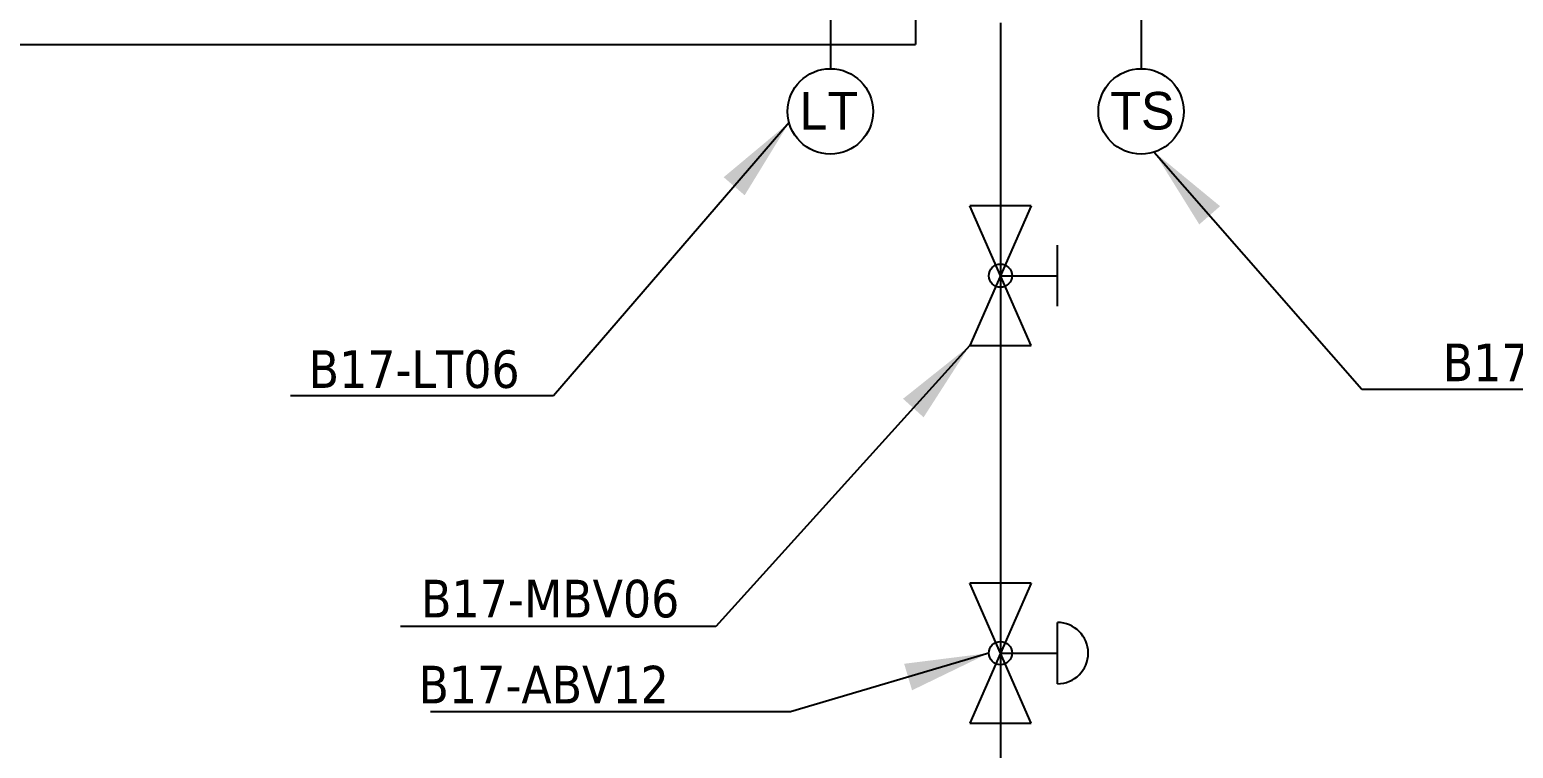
# Model space of a CAD drawing. Header units: millimetres. Extents: x -6314 to 11113, y -129 to 3675.
# Drawn here: x 691.5 to 1132.3, y 662.4 to 876.1 of the extents above; entities that cross this region are included whole.
import ezdxf

# ---------------------------------------------------------------- set-up
doc = ezdxf.new("R2010")
doc.units = ezdxf.units.MM
doc.layers.add('HW LINE', color=1, linetype='Continuous')
doc.dimstyles.new('ISO-25', dxfattribs={"dimtxt": 2.5, "dimasz": 2.5, "dimexe": 1.25, "dimexo": 0.625, "dimtad": 1, "dimtxsty": 'Standard', "dimcen": 2.5, "dimadec": 0, "dimazin": 0, "dimtfac": 1, "dimtmove": 0, "dimatfit": 3, "dimfxl": 1, "dimarcsym": 0})

msp = doc.modelspace()

# ---------------------------------------------------------------- linework, layer by layer
for p, q in [((929.4, 950.03), (929.4, 864.45)), ((1021.74, 941.92), (1021.74, 864.45))]:
    msp.add_line(p, q)
at = {"linetype": 'Continuous', "lineweight": -3}
for p, q in [((989.05, 782.13), (970.81, 823.72)), ((989.05, 823.72), (970.81, 782.13)), ((989.05, 823.72), (970.81, 823.72)), ((996.9, 793.83), (996.9, 812.02)), ((979.93, 802.92), (996.9, 802.92)), ((970.81, 782.13), (989.05, 782.13)), ((989.05, 669.93), (970.81, 711.51)), ((989.05, 711.51), (970.81, 669.93)), ((989.05, 711.51), (970.81, 711.51)), ((996.9, 681.62), (996.9, 699.82)), ((979.93, 690.72), (996.9, 690.72)), ((970.81, 669.93), (989.05, 669.93))]:
    msp.add_line(p, q, dxfattribs=at)
for points in [[(979.93, 878.09), (979.93, 732.79)], [(979.93, 732.79), (979.93, 642.99), (979.93, 642.99)]]:
    msp.add_lwpolyline(points)
for centre, radius in [((929.4, 851.75), 12.69), ((1021.74, 851.75), 12.69), ((979.93, 802.92), 3.45), ((979.93, 690.72), 3.45)]:
    msp.add_circle(centre, radius)
msp.add_arc((996.9, 690.72), 9.1, 270, 90, dxfattribs=at)
at = {"layer": 'HW LINE'}
msp.add_line((954.74, 901.19), (954.74, 871.68), dxfattribs=at)
msp.add_lwpolyline([(684.1, 871.68), (636.48, 871.68), (865.24, 871.68), (954.74, 871.68)], dxfattribs=at)

# ---------------------------------------------------------------- texts
at = {"width": 777.1843}
for s, insert, char_height, attachment_point in [('LT', (920.24, 857.54), 11.166, 1), ('TS', (1012.58, 857.54), 11.166, 1), ('{\\fTahoma|b0|i0|c0|p34;B17-LT06}', (774.4, 780.73), 11.1664, 1), ('{\\fTahoma|b0|i0|c0|p34;B17-TS06}', (1175.09, 782.72), 11.1664, 3), ('{\\fTahoma|b0|i0|c0|p34;B17-MBV06}', (884.54, 712.52), 11.1664, 3), ('{\\fTahoma|b0|i0|c0|p34;B17-ABV12}', (807.05, 686.95), 11.1664, 1)]:
    msp.add_mtext(s, dxfattribs=dict(at, insert=insert, char_height=char_height, attachment_point=attachment_point))

# ---------------------------------------------------------------- leaders
at = {"linetype": 'Continuous', "lineweight": -3}
for points in [[(917.15, 848.44), (847.15, 767.23), (769.04, 767.23)], [(1025.64, 839.68), (1087.31, 769.21), (1180.45, 769.21)], [(970.81, 782.13), (895.41, 698.62), (801.69, 698.62)], [(976.47, 690.72), (917.54, 673.23), (810.62, 673.23)]]:
    msp.add_leader(points, dimstyle='ISO-25', override={"dimscale": 10, "dimtad": 0}, dxfattribs=at)

doc.saveas('drawing.dxf')
